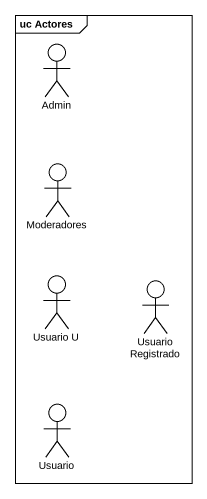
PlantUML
@startuml
mainframe uc Actores
actor Admin
actor Moderadores
actor "Usuario U" as Usuario_U
actor "Usuario Registrado" as Usuario_Registrado
actor Usuario
@enduml
